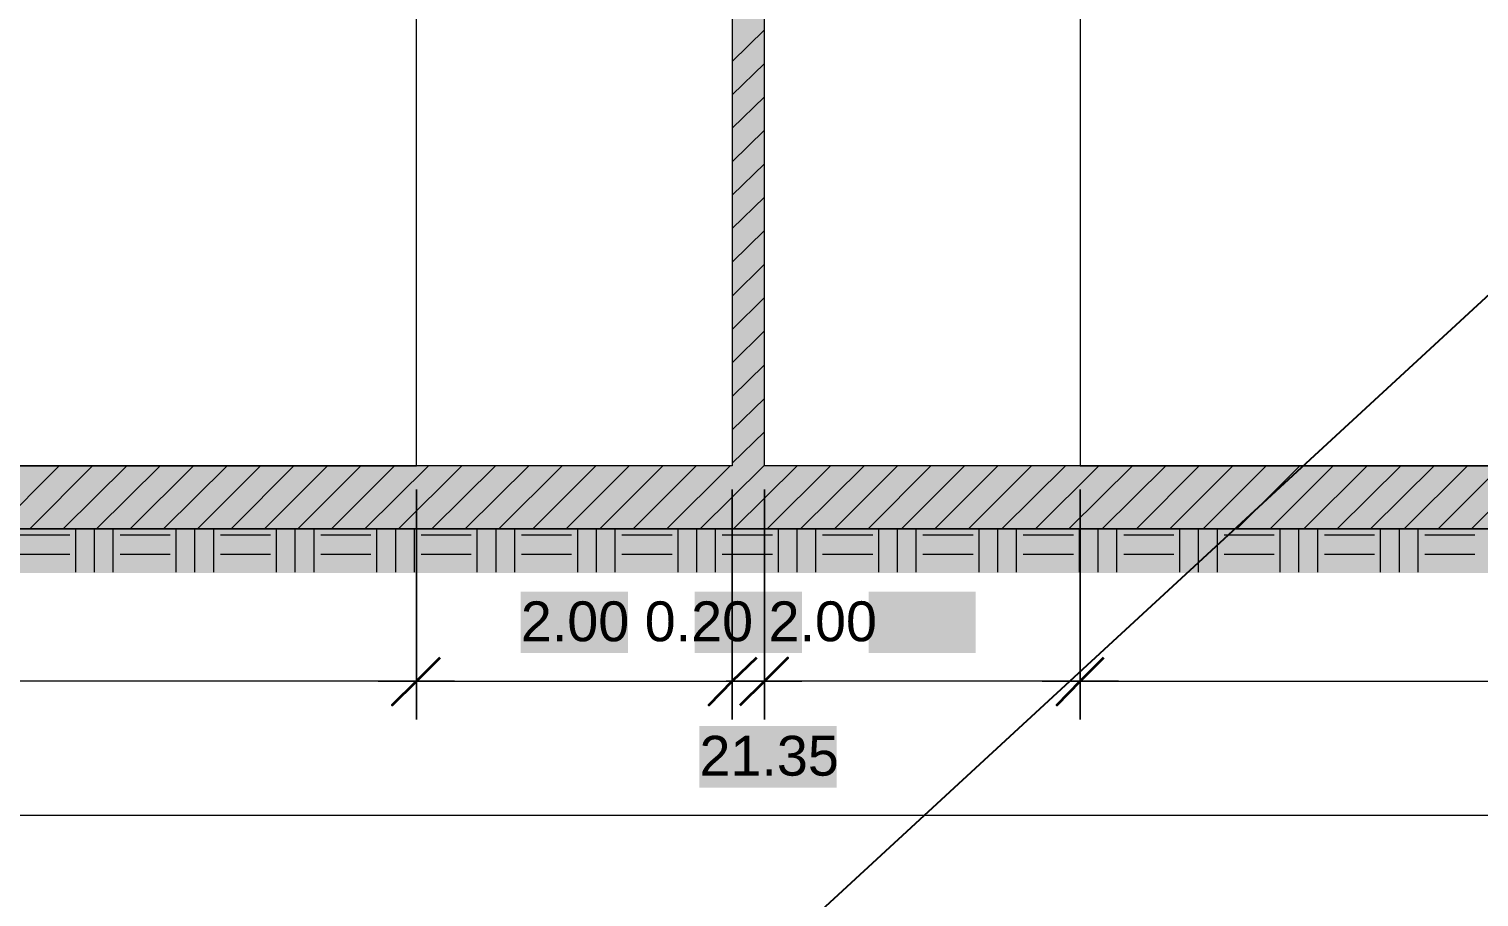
# Model space of a CAD drawing. Extents: x -187 to 52, y -9 to 65.
# Drawn here: x -176.22 to -167.06, y 4.26 to 9.75 of the extents above; entities that cross this region are included whole.
import ezdxf

# ---------------------------------------------------------------- set-up
doc = ezdxf.new("R2010")
doc.units = 0
doc.header["$MEASUREMENT"] = 0
for name, color, linetype in [('Cotas', 1, 'Continuous'), ('PDF4_Geometría', 7, 'Continuous'), ('PDF4_Texto', 7, 'Continuous')]:
    doc.layers.add(name, color=color, linetype=linetype)
doc.layers.add('PDF4_Rellenos sólidos', color=7, linetype='Continuous', true_color=0xffffff)
doc.styles.add('PDF Arial', font='arial.ttf')

msp = doc.modelspace()

# ---------------------------------------------------------------- hatches: boundary and pattern name
at = {"layer": 'PDF4_Rellenos sólidos', "transparency": 33554559}
for points in [[(-171.7788, 10.381), (-171.7788, 6.9851), (-171.5758, 6.9851), (-171.5758, 10.381)], [(-182.2162, 6.9851), (-182.2162, 6.5875), (-160.8889, 6.5875), (-160.8889, 6.9851)], [(-182.2162, 6.5875), (-182.2162, 6.3084), (-161.1384, 6.3084), (-161.1384, 6.5875)], [(-173.1152, 6.19), (-173.1152, 5.8009), (-172.4385, 5.8009), (-172.4385, 6.19)], [(-172.0156, 6.19), (-172.0156, 5.8009), (-171.339, 5.8009), (-171.339, 6.19)], [(-170.9161, 6.19), (-170.9161, 5.8009), (-170.2394, 5.8009), (-170.2394, 6.19)], [(-171.986, 5.34), (-171.986, 4.9509), (-171.1191, 4.9509), (-171.1191, 5.34)]]:
    msp.add_hatch(color=256, dxfattribs=at).paths.add_polyline_path(points)

# ---------------------------------------------------------------- linework, layer by layer
at = {"layer": 'Cotas'}
msp.add_line((-185.3587, -8.8734), (-104.8625, 65.3914), dxfattribs=at)
at = {"layer": 'PDF4_Geometría', "lineweight": 20}
for points in [[(-171.5758, 6.9851), (-171.5758, 10.381), (-171.7788, 10.381), (-171.7788, 6.9851), (-181.9159, 6.9851), (-181.9159, 9.882), (-175.8979, 9.882), (-175.6992, 9.882), (-175.6992, 10.2838), (-167.6554, 10.2838)], [(-167.6554, 10.2838), (-167.6554, 9.882), (-167.4567, 9.882), (-161.1892, 9.882), (-161.1892, 6.9851), (-171.5758, 6.9851)], [(-182.2162, 10.1823), (-182.2162, 9.882), (-182.2162, 6.9851), (-182.2162, 6.5875), (-160.8889, 6.5875), (-160.8889, 6.9851)]]:
    msp.add_lwpolyline(points, dxfattribs=at)
at = {"layer": 'PDF4_Geometría', "lineweight": 9}
for points in [[(-175.8979, 9.882), (-181.9159, 9.882), (-181.9159, 6.9851), (-173.7749, 6.9851), (-173.7749, 9.9835), (-175.6992, 9.9835)], [(-167.6554, 9.9835), (-169.5797, 9.9835), (-169.5797, 6.9851), (-161.2399, 6.9851)], [(-171.7788, 9.5437), (-171.5758, 9.7424)], [(-171.7788, 9.3322), (-171.5758, 9.531)], [(-171.7788, 9.1208), (-171.5758, 9.3195)], [(-171.7788, 8.9093), (-171.5758, 9.1081)], [(-171.7788, 8.6979), (-171.5758, 8.8966)], [(-171.7788, 8.4864), (-171.5758, 8.6852)], [(-171.7788, 8.2749), (-171.5758, 8.4737)], [(-171.7788, 8.0593), (-171.5758, 8.2623)], [(-171.7788, 7.8478), (-171.5758, 8.0508)], [(-171.7788, 7.6364), (-171.5758, 7.8393)], [(-171.7788, 7.4249), (-171.5758, 7.6237)], [(-171.7788, 7.2134), (-171.5758, 7.4122)], [(-171.7788, 7.002), (-171.5758, 7.2008)], [(-176.4308, 6.5875), (-176.0333, 6.9851)], [(-176.2193, 6.5875), (-175.8218, 6.9851)], [(-176.0079, 6.5875), (-175.6061, 6.9851)], [(-175.7964, 6.5875), (-175.3947, 6.9851)], [(-175.585, 6.5875), (-175.1832, 6.9851)], [(-175.3735, 6.5875), (-174.9718, 6.9851)], [(-175.1578, 6.5875), (-174.7603, 6.9851)], [(-174.9464, 6.5875), (-174.5488, 6.9851)], [(-174.7349, 6.5875), (-174.3374, 6.9851)], [(-174.5235, 6.5875), (-174.1259, 6.9851)], [(-174.312, 6.5875), (-173.9145, 6.9851)], [(-174.1006, 6.5875), (-173.6988, 6.9851)], [(-173.8891, 6.5875), (-173.4873, 6.9851)], [(-173.6777, 6.5875), (-173.2759, 6.9851)], [(-173.4662, 6.5875), (-173.0644, 6.9851)], [(-173.2547, 6.5875), (-172.853, 6.9851)], [(-173.0391, 6.5875), (-172.6415, 6.9851)], [(-172.8276, 6.5875), (-172.4301, 6.9851)], [(-172.6162, 6.5875), (-172.2186, 6.9851)], [(-172.4047, 6.5875), (-172.0072, 6.9851)], [(-172.1932, 6.5875), (-171.7915, 6.9851)], [(-171.9818, 6.5875), (-171.58, 6.9851), (-171.5758, 6.9893)], [(-171.7703, 6.5875), (-171.3686, 6.9851)], [(-171.5589, 6.5875), (-171.1571, 6.9851)], [(-171.3474, 6.5875), (-170.9457, 6.9851)], [(-171.1317, 6.5875), (-170.7342, 6.9851)], [(-170.9203, 6.5875), (-170.5228, 6.9851)], [(-170.7088, 6.5875), (-170.3113, 6.9851)], [(-170.4974, 6.5875), (-170.0999, 6.9851)], [(-170.2859, 6.5875), (-169.8884, 6.9851)], [(-170.0745, 6.5875), (-169.6727, 6.9851)], [(-169.863, 6.5875), (-169.4613, 6.9851)], [(-169.6516, 6.5875), (-169.2498, 6.9851)], [(-169.4401, 6.5875), (-169.0384, 6.9851)], [(-169.2244, 6.5875), (-168.8269, 6.9851)], [(-169.013, 6.5875), (-168.6154, 6.9851)], [(-168.8015, 6.5875), (-168.404, 6.9851)], [(-168.5901, 6.5875), (-168.1925, 6.9851)], [(-168.3786, 6.5875), (-167.9811, 6.9851)], [(-168.1672, 6.5875), (-167.7654, 6.9851)], [(-167.9557, 6.5875), (-167.5539, 6.9851)], [(-167.7443, 6.5875), (-167.3425, 6.9851)], [(-167.5328, 6.5875), (-167.131, 6.9851)], [(-167.3171, 6.5875), (-166.9196, 6.9851)], [(-167.1057, 6.5875), (-166.7081, 6.9851)], [(-164.1495, 6.5875), (-168.1545, 6.5875), (-179.7337, 6.5875), (-182.2162, 6.5875)], [(-173.5339, 5.6233), (-182.1569, 5.6233)], [(-174.016, 5.6233), (-171.5377, 5.6233)], [(-172.0156, 5.6233), (-171.339, 5.6233)], [(-169.3386, 5.6233), (-171.8169, 5.6233)], [(-169.8207, 5.6233), (-160.9481, 5.6233)], [(-160.6479, 4.7733), (-182.4572, 4.7733)]]:
    msp.add_lwpolyline(points, dxfattribs=at)
for points in [[(-173.7749, 6.8371), (-173.7749, 5.6233), (-173.7749, 5.3823), (-173.7749, 5.6233)], [(-171.7788, 6.8371), (-171.7788, 5.6233), (-171.7788, 5.3823), (-171.7788, 5.6233)], [(-171.5758, 6.8371), (-171.5758, 5.6233), (-171.5758, 5.3823), (-171.5758, 5.6233)], [(-169.5797, 6.8371), (-169.5797, 5.6233), (-169.5797, 5.3823), (-169.5797, 5.6233)]]:
    msp.add_lwpolyline(points, close=True, dxfattribs=at)
at = {"layer": 'PDF4_Geometría', "color": 9, "lineweight": 9, "true_color": 0xc0c0c0}
for points in [[(-161.1384, 6.5875), (-163.752, 6.5875), (-164.1495, 6.5875), (-168.1545, 6.5875), (-179.7337, 6.5875), (-182.2162, 6.5875)], [(-176.2828, 6.5495), (-175.9656, 6.5495)], [(-175.9275, 6.3127), (-175.9275, 6.5875)], [(-175.8091, 6.3127), (-175.8091, 6.5875)], [(-175.6907, 6.3127), (-175.6907, 6.5875)], [(-175.6484, 6.5495), (-175.3312, 6.5495)], [(-175.2932, 6.3127), (-175.2932, 6.5875)], [(-175.1747, 6.3127), (-175.1747, 6.5875)], [(-175.0563, 6.3127), (-175.0563, 6.5875)], [(-175.014, 6.5495), (-174.6969, 6.5495)], [(-174.6588, 6.3127), (-174.6588, 6.5875)], [(-174.5404, 6.3127), (-174.5404, 6.5875)], [(-174.422, 6.3127), (-174.422, 6.5875)], [(-174.3797, 6.5495), (-174.0625, 6.5495)], [(-174.0244, 6.3127), (-174.0244, 6.5875)], [(-173.906, 6.3127), (-173.906, 6.5875)], [(-173.7876, 6.3127), (-173.7876, 6.5875)], [(-173.7453, 6.5495), (-173.4281, 6.5495)], [(-173.3901, 6.3127), (-173.3901, 6.5875)], [(-173.2717, 6.3127), (-173.2717, 6.5875)], [(-173.1532, 6.3127), (-173.1532, 6.5875)], [(-173.111, 6.5495), (-172.7938, 6.5495)], [(-172.7557, 6.3127), (-172.7557, 6.5875)], [(-172.6373, 6.3127), (-172.6373, 6.5875)], [(-172.5189, 6.3127), (-172.5189, 6.5875)], [(-172.4766, 6.5495), (-172.1594, 6.5495)], [(-172.1214, 6.3127), (-172.1214, 6.5875)], [(-172.0029, 6.3127), (-172.0029, 6.5875)], [(-171.8845, 6.3127), (-171.8845, 6.5875)], [(-171.8422, 6.5495), (-171.5251, 6.5495)], [(-171.487, 6.3127), (-171.487, 6.5875)], [(-171.3686, 6.3127), (-171.3686, 6.5875)], [(-171.2502, 6.3127), (-171.2502, 6.5875)], [(-171.2079, 6.5495), (-170.8907, 6.5495)], [(-170.8526, 6.3127), (-170.8526, 6.5875)], [(-170.7342, 6.3127), (-170.7342, 6.5875)], [(-170.6158, 6.3127), (-170.6158, 6.5875)], [(-170.5735, 6.5495), (-170.2563, 6.5495)], [(-170.2183, 6.3127), (-170.2183, 6.5875)], [(-170.0999, 6.3127), (-170.0999, 6.5875)], [(-169.9814, 6.3127), (-169.9814, 6.5875)], [(-169.9391, 6.5495), (-169.622, 6.5495)], [(-169.5839, 6.3127), (-169.5839, 6.5875)], [(-169.4655, 6.3127), (-169.4655, 6.5875)], [(-169.3471, 6.3127), (-169.3471, 6.5875)], [(-169.3048, 6.5495), (-168.9876, 6.5495)], [(-168.9495, 6.3127), (-168.9495, 6.5875)], [(-168.8311, 6.3127), (-168.8311, 6.5875)], [(-168.7127, 6.3127), (-168.7127, 6.5875)], [(-168.6704, 6.5495), (-168.3532, 6.5495)], [(-168.3152, 6.3127), (-168.3152, 6.5875)], [(-168.1968, 6.3127), (-168.1968, 6.5875)], [(-168.0784, 6.3127), (-168.0784, 6.5875)], [(-168.0361, 6.5495), (-167.7189, 6.5495)], [(-167.6808, 6.3127), (-167.6808, 6.5875)], [(-167.5624, 6.3127), (-167.5624, 6.5875)], [(-167.444, 6.3127), (-167.444, 6.5875)], [(-167.4017, 6.5495), (-167.0845, 6.5495)], [(-176.2828, 6.4268), (-175.9656, 6.4268)], [(-175.6484, 6.4268), (-175.3312, 6.4268)], [(-175.014, 6.4268), (-174.6969, 6.4268)], [(-174.3797, 6.4268), (-174.0625, 6.4268)], [(-173.7453, 6.4268), (-173.4281, 6.4268)], [(-173.111, 6.4268), (-172.7938, 6.4268)], [(-172.4766, 6.4268), (-172.1594, 6.4268)], [(-171.8422, 6.4268), (-171.5251, 6.4268)], [(-171.2079, 6.4268), (-170.8907, 6.4268)], [(-170.5735, 6.4268), (-170.2563, 6.4268)], [(-169.9391, 6.4268), (-169.622, 6.4268)], [(-169.3048, 6.4268), (-168.9876, 6.4268)], [(-168.6704, 6.4268), (-168.3532, 6.4268)], [(-168.0361, 6.4268), (-167.7189, 6.4268)], [(-167.4017, 6.4268), (-167.0845, 6.4268)]]:
    msp.add_lwpolyline(points, dxfattribs=at)
at = {"layer": 'PDF4_Geometría', "lineweight": 35}
for points in [[(-173.6269, 5.7713), (-173.7749, 5.6233), (-173.9272, 5.4711), (-173.7749, 5.6233)], [(-171.6266, 5.7713), (-171.7788, 5.6233), (-171.9268, 5.4711), (-171.7788, 5.6233)], [(-171.728, 5.4711), (-171.5758, 5.6233), (-171.4278, 5.7713), (-171.5758, 5.6233)], [(-169.4317, 5.7713), (-169.5797, 5.6233), (-169.7277, 5.4711), (-169.5797, 5.6233)]]:
    msp.add_lwpolyline(points, close=True, dxfattribs=at)

# ---------------------------------------------------------------- texts
at = {"layer": 'PDF4_Texto', "attachment_point": 7, "style": 'PDF Arial'}
for s, insert, char_height in [('2.00 0.20 2.00', (-173.1151, 5.8727), 0.251994), ('21.35', (-171.986, 5.0225), 0.25199)]:
    msp.add_mtext(s, dxfattribs=dict(at, insert=insert, char_height=char_height))

doc.saveas('drawing.dxf')
